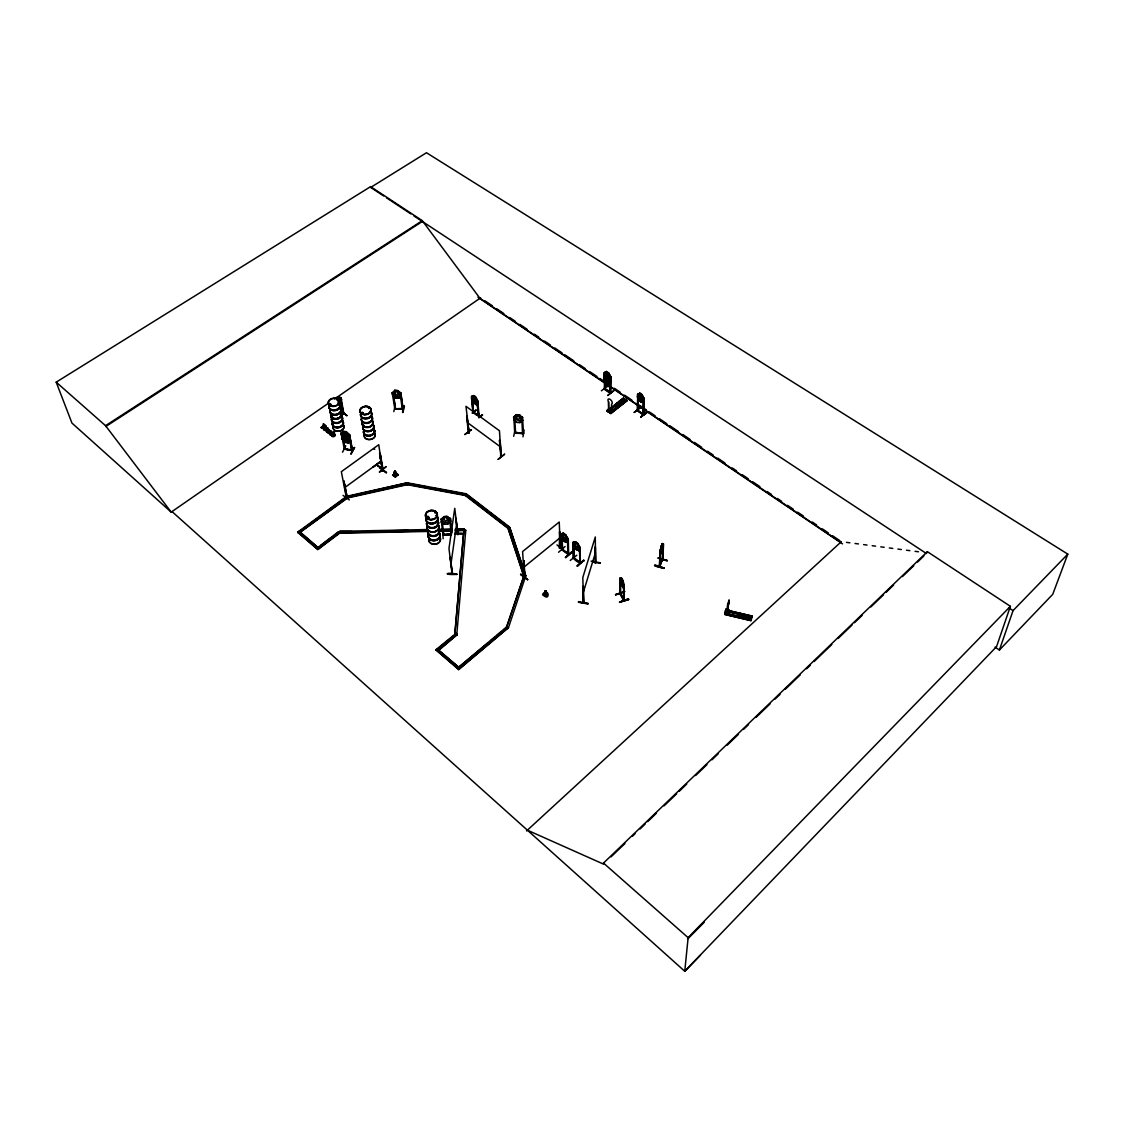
<?xml version="1.0" encoding="UTF-8"?>
<svg xmlns="http://www.w3.org/2000/svg" width="1124" height="1124" viewBox="0 0 1124 1124"><rect width="100%" height="100%" fill="white"/><g stroke="black" fill="none" stroke-linecap="round" stroke-linejoin="round"><path stroke-width="1.5" d="M610.051 376.638L610.852 376.779L610.824 393.077C602.857 387.457 605.681 390.604 604.557 388.23M606.356 374.123L608.52 375.585L608.491 376.737L607.072 376.793L606.398 374.18L605.33 378.015L608.112 381.443L609.503 380.839L609.517 378.886L607.789 372.873L607.086 372.409L606.398 374.18L604.15 375.346L606.342 379.322L608.562 380.727L610.711 379.575L610.725 376.976L608.604 372.915L606.37 371.51L604.291 372.761L604.15 377.945L606.258 381.963L608.449 383.27M840.682 542.274L479.934 298.296L422.273 220.655L370.597 186.64L56.2 382.16L71.95 423.074L171.27 512.179L172.014 511.561L684.755 971.262L996.566 646.623L1010.392 606.314L927.37 551.687L603.504 863.077L603.504 864.117L527.381 830.172M604.979 389.41L604.586 372.564L604.347 389.073C611.316 395.03 614.041 393.4 605.19 388.834M609.152 409.656L608.899 408.644L607.269 409.951L607.677 411.553L623.961 398.837C620.926 396.28 633.248 404.457 623.328 398.416M609.152 408.813L607.508 410.948L610.248 412.789L611.892 410.653L612.144 411.876M613.69 390.534L607.817 395.465M608.379 411.539L608.421 409.712L611.006 411.468L611.639 403.909A2.951 1.503 51.8 0 0 611.653 401.029A2.951 1.503 51.8 0 0 608.576 398.978A2.951 1.503 51.8 0 0 608.562 401.844L608.604 410.246L609.334 410.485M608.534 411.426L608.534 409.67L611.133 411.37M608.899 409.698L608.899 408.644M609.531 410.33L609.517 412.087M609.981 376.357L610.543 393.189L609.896 392.796L610.838 392.459M609.967 392.796L610.276 376.385M610.416 393.189L610.163 391.995M608.379 386.53L606.258 385.026L604.052 381.12L604.052 378.535L606.258 377.327L608.421 378.788L610.543 382.82L610.529 385.392L608.281 386.487L606.159 385.125L604.122 381.064L604.122 378.605M623.3 398.065L607.016 411.103L610.472 413.267L626.799 400.818L610.739 413.576L610.248 411.96M611.892 411.496L611.892 410.653M330.793 431.152C329.374 428.455 325.257 432.866 328.882 433.485C327.758 430.829 328.7 432.852 330.906 431.18M394.707 476L395.016 470.956L397.081 474.735L395.522 476.084L394.103 475.607L394.636 471.167L394.103 475.607M624.565 591.589L615.643 594.638M621.684 399.568L624.916 401.507M619.549 602.253L628.723 599.584L619.549 602.253L628.513 598.853L619.577 602M622.738 587.655C625.169 589.412 617.638 581.361 620.195 577.877L619.956 593.683L623.876 600.764L623.694 584.578M620.56 577.891L620.364 594.231L620.56 577.891C622.106 576.809 623.834 583.145 624.171 585.211M620.251 578.003L620.322 594.217M623.694 584.382L623.427 600.146L623.89 599.429M623.75 584.508L624.185 600.652L620.462 593.514M643.996 401.226L641.692 402.364L639.5 400.959L637.378 396.898L637.519 394.243L639.809 393.203L641.916 394.707L643.996 398.725L643.546 414.939M643.841 414.77C642.015 414.433 634.976 408.167 637.842 411.005L637.814 394.173L637.196 410.653L643.631 414.925L644.263 398.5L643.364 398.065L643.307 414.32M638.32 397.812L637.758 411.005M646.764 412.199L640.764 416.878M595.523 562.829L595.341 546.714L595.622 563.082M595.762 562.014L595.2 563.166M642.97 414.489L643.448 398.346M726.652 610.922L727.144 610.374M726.245 610.824L726.104 610.023L752.237 616.078L751.141 619.956M455.192 530.416L465.757 530.261L456.864 633.613L454.883 633.121L464.001 528.828L455.248 528.997M454.953 633.585L464.001 528.828M393.864 475.016L394.763 470.984L395.423 473.668L396.842 474.145M663.947 567.761C654.702 567.648 648.576 561.874 663.905 568.098M658.158 558.178L667.361 560.553L658.327 557.785M662.162 559.893L659.633 566.693L660.209 550.17M662.472 559.583L659.605 566.622L660.336 550.17L659.268 566.594L662.5 559.513L662.57 560.342L663.216 543.791M663.258 543.693L662.191 543.609C657.638 570.851 665.815 533.83 661.938 551.097M662.865 544.1L662.148 560.3L662.823 559.611M662.809 559.71L663.567 543.932M667.178 560.946L658.186 558.052M331.819 435.845L333.926 434.159A1.405 1.026 -10.3 0 1 334.783 434.314C336.849 435.887 332.226 438.121 331.805 435.733M725.556 610.782L725.697 610.023M637.238 410.049L643.729 414.644M728.647 610.796L728.816 609.686L726.174 609.067C724.811 615.615 725.907 608.21 725.795 610.95L752.04 616.992L725.711 610.121M619.984 592.938L620.42 593.753M727.116 610.557L726.905 610.824M728.928 600.511L727.481 605.063L726.849 613.184L729.139 599.921L727.045 613.226L729.054 601.143M456.92 574.448C448.546 571.413 440.313 575.193 456.92 574.378M456.962 574.097L447.464 573.69M725.921 610.557L727.045 610.824M398.303 474.946L395.746 472.726L392.641 475.073L395.423 477.082L398.303 474.904L395.76 472.783M568.112 553.429L567.887 554.357L567.437 538.424L568.084 538.986L565.765 534.771L563.335 533.099L561.101 533.914L561.255 536.485M567.901 553.767C571.976 556.521 560.651 547.191 561.817 549.791L561.536 533.745L562.478 549.636M580.125 563.293L579.562 546.952L580.532 563.18L573.535 557.729M580.181 562.759L579.338 547.262M561.845 549.762L568.575 554.778L568.308 538.803L567.451 538.635M544.943 595.875L545.618 590.746L547.233 595.158L544.255 595.425L545.252 590.859L544.1 594.034M574.125 548.006C573.928 558.923 571.413 558.417 580.223 563.321M574.364 558.487L573.156 542.499M588.077 603.391L578.481 602.211L578.593 601.481M726.259 610.472L750.467 616.416M587.964 604.038L578.495 602.155M1010.392 606.314L688.127 937.669L684.755 971.262L700.421 955.189M728.717 610.697L727.579 614.547L727.762 613.24L725.12 612.608L724.924 613.915L751.169 620.181L724.924 613.901L725.865 609.517L725.57 612.425M427.261 531.469L339.771 533.226L339.827 531.315L427.275 529.559M738.988 617.048L740.084 613.395M617.385 404.036L617.68 404.893M741.657 617.68L742.739 614.027M739.775 615.404L741.152 614.421L741.952 615.699M744.018 618.256L745.1 614.589M746.687 618.888L747.769 615.221M748.472 619.31L749.539 615.643M500.503 455.951L501.318 456.077M501.388 456.737L500.756 456.274M452.101 572.439L452.003 573.802L452.157 573.071M457.623 533.886L455.866 518.108L457.932 534.602L457.608 533.226M452.438 573.76L450.26 557.476L452.396 573.858L452.031 572.594M457.96 534.462L457.552 533.324M450.26 557.476L450.598 557.49M450.921 564.332L456.569 524.332M469.115 432.824L466.938 416.287L468.863 432.585M331.931 435.943C337.874 434.131 329.458 437.011 335.317 434.988M473.794 413.056L472.923 412.185L473.597 412.845M660.996 548.442L661.924 544.733M522.997 436.885L524.037 430M522.66 420.137L519.934 422.61L522.758 420.165M523.503 433.709L522.534 417.369L521.733 417.313L522.548 433.695L523.517 432.909M514.876 433.204L515.621 433.26L514.609 416.863L513.808 416.821L514.722 433.19L523.545 433.485L514.904 432.29M334.151 432.052C333.856 439.034 325.398 432.614 332.479 432.501A1.602 1.166 -10.4 0 1 333.069 433.204L334.151 432.052L333.069 433.204M519.934 422.61L516.928 422.427L513.794 419.673L513.64 417.018M522.534 417.369L521.62 417.383M522.604 417.65L519.485 414.798L516.45 414.686L513.64 417.088L513.893 419.659L516.928 422.427M332.367 435.803L333.645 434.286L334.854 435.143M515.228 429.438L513.682 436.295M517.476 415.149L519.583 417.482L518.712 419.561L516.731 418.437L517.49 415.079M515.523 432.656L514.834 432.333M515.677 433.218L515.509 432.361M514.539 416.976L513.766 417.046L516.506 414.686L515.312 419.14L519.302 420.924L521.143 419.519L519.485 414.798M725.542 610.655L726.174 609.067M661.123 545.941L660.378 551.491L662.5 546.812L662.177 543.609M394.06 474.398L394.664 471.068M654.716 565.639L663.764 568.421M382.792 469.382C375.655 463.692 377.664 466.348 376.919 464.212M376.681 464.971L376.526 464.409M377.369 464.577L377.228 465.364M547.233 595.158L545.73 590.817L547.388 594.441M725.177 613.198L724.811 614.435L751.029 620.673L751.408 619.324L725.036 613.409M725.711 611.33L726.104 609.995M751.9 617.483L752.265 616.205L727.748 610.374M434.932 512.038L434.721 512.741M435.143 512.038L435.452 512.727L434.665 512.263M428.525 518.08L428.623 517.335L428.413 518.15M662.008 547.205L660.94 549.552M428.637 517.124L427.499 517.447M402.504 412.48L403.938 405.792M402.954 412.48L404.443 406.129M544.255 595.425L545.744 591.041M400.116 393.316L400.875 393.077L403.221 409.403L402.28 409.389L403.179 408.602M402.308 409.122L400.046 393.245M400.875 393.077L397.615 390.646L394.721 390.323L393.99 394.861L396.126 396.505L398.008 396.617L399.666 395.212L399.385 393.274L397.615 390.646L394.693 390.393M400.931 393.274L397.657 390.506M401.282 395.929L398.711 398.247M393.793 411.623L395.367 405.258M403.094 409.15L394.721 408.616L403.221 409.403M403.08 408.574C398.233 408.251 394.341 409.515 394.791 408.04M394.777 390.393L392.206 392.74L392.571 395.381L395.831 398.135L398.725 398.177M344.394 431.799L344.127 434.932L346.122 436.295C348.749 434.51 341.696 433.976 343.199 437.18L343.565 439.091L345.7 440.973L347.541 441.339L349.072 440.187L344.422 431.728M396.716 390.843L398.149 394.327L397.32 395.269L395.311 394.145L395.76 390.787M395.887 398.008L398.781 398.247M345.082 435.452L344.815 438.585L346.81 439.934L347.344 438.009L345.054 435.522M392.276 392.838L394.791 408.939M393.049 392.88L392.318 392.768M662.289 543.637L659.9 550.83L660.645 550.254M724.825 614.407L751.043 620.603M473.907 396.421L473.555 399.301L474.974 401.254L475.452 399.61L473.977 396.379M927.37 551.687L926.401 553.528L413.758 215.794M369.515 408.265L368.56 408.293L369.431 407.956M368.883 408.532L369.318 407.872M363.052 413.225L362.335 412.269M362.04 413.548L361.689 412.845A5.634 4.06 -9 0 0 362.687 418.283A5.634 4.06 -9 0 0 370.246 417.397A5.634 4.06 -9 0 0 370.442 411.848M362.855 413.267L361.745 412.958L362.743 412.649M327.421 432.361L328.798 430.815L330.611 430.984M337.832 399.807L337.228 399.596M600.258 563.25L592.446 561.789M337.734 400.088L337.102 400.313M583.595 602.043L583.37 601.284L583.497 602.183M583.3 587.149L583.173 586.391L583.511 602.745L582.822 577.455L595.298 536.977L595.523 563.236M727.762 613.24L725.12 612.608M728.816 609.686L726.09 609.363M330.02 404.373L330.934 404.752M330.863 405.019L330.077 404.247M520.876 574.35L527.62 579.591M583.061 593.219L595.369 552.938M324.246 429.354C320.41 428.68 329.023 425.251 323.6 428.862C334.826 427.12 321.703 428.694 324.4 430.183M621.895 579.043L622.26 584.044L621.994 579.015M509.79 527.535L508.076 528.435L509.79 527.535L525.667 575.432L523.854 575.853L506.531 626.995L508.413 627.838L525.653 576.219L523.854 575.853L508.034 527.943L465.308 495.052L407.211 484.205L347.541 497.482L300.277 532.116L347.625 497.974L407.295 484.697L465.364 495.529L508.076 528.435L523.882 576.345L506.573 627.459L503.903 629.679M543.946 594.751L545.224 590.971M643.855 414.18L643.293 413.758M579.647 562.927L580.293 562.815M995.049 647.073L999.405 650.023L1013.047 610.613L1067.8 554.132L426.474 152.738L370.709 187.427L370.597 186.64M573.423 558.192L573.057 542.4L575.319 541.613L577.68 543.398L579.97 547.725L579.942 550.17M326.789 430.099L324.625 430.085L326.789 430.099L327.309 428.216M326.677 431.995L327.196 430.099L329.29 429.775L327.267 430.422L326.677 431.995L326.62 430.155L324.625 430.085M1067.8 554.132L1052.738 594.315L999.405 650.023M465.308 495.052C468.764 492.467 463.734 497.581 465.828 493.717L407.773 482.899L407.295 484.697L407.773 482.899M465.364 495.529L465.828 493.717M607.072 375.023L606.384 377.917L607.761 379.856L608.477 378.184L607.016 375.065M560.37 547.795L559.71 548.301L560.131 546.938M609.447 409.881L608.772 410.696L608.562 401.844M329.36 430.113L327.379 430.042L327.772 428.581M326.213 431.63L326.62 430.155M563.461 535.684L564.206 534.012M339.701 404.401C345.265 387.682 337.074 418.943 338.183 396.632M608.674 381.598L607.241 378.943C604.67 383.158 606.258 373.646 606.89 382.61L608.309 382.567L607.606 378.732L608.744 377.622L607.269 378.198L605.766 375.613L608.815 381.57M472.979 412.775L473.583 413.211L472.305 396.913C470.085 396.224 474.946 394.468 475.297 397.011C483.109 412.578 471.42 385.377 476.618 402.266L475.438 402.842L472.628 399.371L473.288 395.564L471.377 396.646L473.035 412.915L471.757 396.519M338.998 403.024L339.785 398.542L338.226 396.772L335.907 398.233L338.226 396.772M334.699 435.114L332.395 435.747M583.651 602.605L583.511 586.447M348.763 434.581L351.882 450.387M351.77 449.811L352.486 449.993L344.998 448.926M354.552 447.549L350.969 453.956L354.58 447.591M350.969 453.956L354.172 447.464M344.998 449.319L351.601 450.007M350.07 438.627L346.909 435.438M341.752 433.176L345.096 449.08M348.271 442.997L345.461 442.575L342.216 439.414L341.738 436.871L342.314 439.414M350.632 441.17L348.243 443.067L350.562 441.058M344.309 448.912L352.585 450.569L349.55 434.609L348.749 434.763M352.36 450.836L349.55 434.609M349.986 437.461L347.597 439.372L350.028 437.391M347.653 439.456L344.815 438.88L341.57 435.705L341.078 433.147L341.654 435.705M342.539 452.199L345.799 445.835M342.68 436.309L342.061 433.119C339.209 433.597 346.248 428.806 342.511 433.527L342.876 435.452L346.852 437.7L348.398 436.548L346.262 431.7L349.522 434.904L348.679 434.567M344.815 438.88L347.639 439.301M342.061 433.119L341.19 433.19M343.368 431.209L346.262 431.7M442.687 531.399L443.151 538.747M620.785 579.197L621.474 577.933M343.719 413.239L343.045 413.674M340.572 416.091L343.902 413.772L340.895 397.643L338.155 396.73M606.398 371.608L605.33 375.416L606.735 377.903M435.536 512.642L435.213 512.614M583.342 601.972L583.173 586.391M427.57 517.321L427.865 518.459M428.623 517.981L428.286 517.124L428.961 517.377M595.425 561.86L595.144 562.436M443.924 534.307C439.751 535.572 450.218 535.488 451.286 534.546L451.286 533.647M451.286 534.251L442.982 534.926M623.469 599.499L623.834 599.935M620.378 593.669L620.462 592.952M328.025 431.995L328.433 431.166M639.809 393.203L638.544 397.039L641.383 400.523L642.858 399.933L642.914 397.994L642.015 394.608L639.781 393.119M368.953 407.787L369.15 408.335M362.799 412.817L362.827 412.606M331.074 404.879L330.259 404.148M331.383 404.752L330.006 405.047M330.091 404.275L330.133 405.244M524.866 575.713L524.121 576.331M349.297 499.927L343.045 495.375M382.23 470.394L383.2 470.057L382.469 470.787M382.708 471.111L380.39 454.588L383.284 470.633L382.413 470.872M346.613 496.948L346.965 496.274M346.754 496.33L347.26 497.103L346.389 497.258M443.882 535.164L441.929 519.133L441.072 519.204L443.868 516.717L447.015 516.394L449.038 520.805L447.183 522.477L445.118 522.646L442.856 521.311L443.797 516.661L447.015 516.478L450.485 518.754M617.469 404.036C619.268 401.956 619.816 406.326 617.68 404.724M342.848 413.463L343.382 413.056M342.848 413.534L343.354 414.208L342.918 413.449M688.029 938.666L704.284 922.186M332.999 432.866A1.602 1.166 -10.4 0 0 332.409 432.164L329.936 432.796L329.599 434.37M428.764 518.262L428.975 517.504M447.872 523.995L450.78 521.199L450.485 518.67M611.063 856.839L624.944 843.492M632.503 836.214L635.032 833.783M640.076 828.936L645.12 824.089M647.649 821.658L656.472 813.158M664.045 805.88L676.662 793.755M679.177 791.324L686.75 784.046M695.573 775.56L706.926 764.629M711.97 759.782L718.278 753.712M727.116 745.226L738.468 734.309M743.512 729.448L748.556 724.601M756.115 717.323L769.996 703.975M775.04 699.114L780.084 694.267M785.128 689.419L800.274 674.85M806.568 668.794L810.362 665.155M814.141 661.516L831.802 644.53M838.111 638.46L851.978 625.113M854.507 622.682L862.08 615.404M870.903 606.918L883.52 594.779M886.035 592.362L893.608 585.084M902.431 576.584L913.784 565.667M917.577 562.028L923.872 555.958M609.798 409.543L609.067 410.19M526.538 830.945L841.314 541.684M330.835 430.998L330.049 432.726L330.245 431.616M362.996 413.14L362.054 413.435M330.976 404.963L331.116 404.373M341.696 436.941L344.113 434.946L346.866 435.508M568.308 538.803L563.377 533.197L561.171 533.998L561.93 534.406M565.864 542.316L568.154 541.599L565.906 542.4L563.56 540.672L565.976 542.344L565.695 534.841L566.918 540.096L565.456 540.475L562.365 536.724L563.405 533.043L563.56 540.672L561.171 536.443M572.341 552.179L565.765 557.673M565.737 537.37L564.965 534.574M565.386 557.42L572.018 551.673L565.484 557.448M508.413 627.838L506.531 626.995L458.69 667.235L487.942 642.928M490.612 640.722L494.602 637.406M497.258 635.201L501.248 631.885M507.865 628.077L458.606 669.553L507.865 628.077L506.531 626.995M545.772 592.193L542.625 594.61C550.802 603.054 548.99 586.026 542.625 594.554M565.091 546.489L558.558 552.263M562.478 549.805L568.027 553.598M527.577 579.661L520.524 574.603M563.672 550.156L556.956 544.929M584.115 560.82L583.721 560.216L577.469 566.285M577.132 565.779L583.735 560.23M577.16 566.032L583.82 560.567M559.485 548.062L560.356 547.121M524.599 577.019L523.854 560.721L524.486 576.5M576.809 555.228L570.233 560.469M574.013 558.094L573.985 558.684M573.043 544.971L575.404 549.229L573.198 544.957M580.054 547.669L577.68 543.398L575.249 541.67M559.415 548.119L559.555 531.821L560.314 547.852L559.232 522.042L522.618 551.533L524.149 576.893L524.697 575.797M560.061 546.995L559.654 548.287L559.794 531.989M576.809 543.229C575.109 541.375 574.94 546.334 576.12 546.896L577.638 547.079L576.879 543.173M458.606 669.553L435.887 649.798L455.599 633.711L456.906 634.807L438.683 650.22L460.025 668.373L437.377 649.11M435.957 650.276L453.042 636.31M456.906 634.807L438.683 650.22M523.629 567.395L559.766 538.045M625.913 400.003L609.63 412.845L625.913 400.003L609.658 412.873L610.501 413.168M610.262 413.267L626.546 400.214M626.756 400.818L610.739 413.576M607.016 411.103L623.118 398.416M623.539 398.683L607.424 411.37M607.634 411.524L623.932 398.697L607.901 411.567M508.034 527.943L509.327 526.917L466.601 494.054M508.076 528.435L509.327 526.917M640.792 416.906L646.736 412.171M640.75 417.201L647.045 412.677M641.72 402.462L639.5 400.959M637.856 410.583L643.125 413.857M643.364 398.289L644.263 398.5M637.378 396.898L639.57 400.903M641.172 394.552L640.441 394.074L639.682 395.817L641.045 398.936L641.804 398.416L641.242 394.496M500.503 456.021L501.346 456.049M501.192 456.372L499.393 440.439L500.194 440.692L501.178 456.962L499.449 430.759L465.968 406.326L469.115 432.74M498.143 459.337L504.521 454.068M504.592 454.391L498.185 459.323M607.733 395.451L613.746 390.843M610.571 382.272L610.641 379.505L608.534 380.643M610.402 382.834L608.351 378.83L606.187 377.383L605.162 381.247L607.943 384.661L609.334 384.071L608.421 378.788M607.311 386.459L601.396 390.801M606.342 379.322L604.22 375.416M610.852 376.779L608.604 372.915M606.356 381.865L604.276 377.917M606.426 371.468L604.22 372.69L605.162 372.957M608.421 375.683L610.585 379.673M324.105 427.949L323.543 428.637L324.625 429.087M471.181 429.775L464.788 434.567L471.448 429.677M317.923 547.514L338.436 531.708L339.715 533.169L317.685 549.552L339.617 532.692L427.19 530.978M379.772 455.037L382.61 471.139L378.76 444.711L341.345 471.701L346.304 497.412M380.221 468.118L386.558 472.614L380.193 467.893M320.677 545.477L331.664 537.3M334.418 535.263L337.172 533.212M478.698 415.992L479.091 416.316M479.765 416.358L482.632 414.995L478.824 417.819M479.751 416.625L482.379 414.77M343.902 481.044L346.515 497.581L347.218 497.061L343.902 481.044L347.007 496.892M472.375 412.831L476.225 410.021L472.445 413.154M472.361 413.056L476.197 410.26M382.202 468.371L382.469 468.989M386.052 466.727L379.617 472.206M379.336 471.939L386.01 466.671M479.175 416.976L477.742 400.832L476.899 400.439L478.403 416.737M317.685 549.552L297.72 532.172L346.389 496.541L347.625 497.974L347.218 496.176L406.86 482.913L407.211 484.205M477.826 403.614L475.916 404.682L473.977 403.179M297.846 532.65L299.125 531.132L319.09 548.512L300.572 532.748M300.628 530.612L345.082 498.044M344.506 487.774L381.429 460.882M373.028 467.008L380.038 462.006L373.294 467.177M377.214 464.999L382.062 468.455M471.616 399.231L473.892 403.277M379.8 453.632L379.561 452.972L382.553 469.565L380.348 457.749M373.913 449.024L374.784 449.235M523.391 433.738L515.452 432.684M340.502 415.669L342.876 413.688M341.036 411.384L347.007 415.585L341.274 411.215M340.965 397.685L340.403 398.008M341.317 411.229L346.726 415.739M327.435 432.262L329.304 432.81M330.498 435.016L332.62 433.133L330.203 433.962M334.531 432.347L330.428 434.679M324.021 429.888L327 427.977M321.38 427.808L324.133 425.293L323.487 423.874L325.946 426.094L324.457 425.279L321.38 427.808L324.527 425.603M320.986 427.485L324.063 424.956L323.066 424.169M325.623 426.881L322.995 428.342L324.316 429.677M328.854 402.926L171.199 512.123L105.544 425.687L56.2 382.16M334.615 398.95L480.58 297.846M105.544 425.687L422.273 220.655M105.825 426.474L422.357 221.456M741.714 615.924L740.379 616.036M617.807 403.6L617.512 404.738M428.722 518.15L427.879 518.347M457.889 534.532L454.756 508.329L448.982 548.498L452.059 573.844M523.854 560.721L525.077 576.626L524.191 576.275M565.765 538.48L565.021 538.888L563.489 536.794M344.45 448.94L352.402 450.808M343.522 413.66L340.628 397.559M343.326 414.18L340.024 397.994M328.84 431.251C332.353 432.206 327.239 429.916 330.414 431.476M608.126 378.844L609.517 378.24L608.506 373.013M449.586 518.852L450.345 518.459L449.502 518.782M572.987 542.456L575.362 541.712L574.238 545.281L577.314 549.074L578.776 548.723L577.567 543.496M621.46 585.267L620.209 580.434M615.671 594.975L624.551 591.814M615.446 594.568L624.593 591.603M622.893 580.279L623.342 585.857L622.457 585.759L620.757 581.08M394.636 473.892L395.423 473.668M402.42 408.518L402.266 409.347M604.487 388.187L605.091 389.143M523.854 575.853L525.667 575.432M349.016 496.288L406.86 482.913M329.29 429.775L327.379 430.042M324.681 430.422L326.691 430.492M618.045 403.685L619.282 404.514L617.891 404.823M428.244 517.981L427.499 518.178M561.972 549.439L561.649 537.244M468.441 431.799L468.834 432.951M579.843 562.66L579.562 546.952M395.522 408.967L392.936 392.669M382.553 469.565L376.695 464.943M604.979 388.82L604.262 388.384M441.086 519.457L441.985 519.26M444.739 524.318L441.268 521.972L444.739 524.318L447.928 524.051M443.938 534.476L451.314 534.026M451.23 534.139L443.095 534.673M445.961 516.956L444.921 517.04L444.191 519.288L445.441 521.297L447.422 520.145L445.961 516.885M392.641 475.073L395.423 477.082M439.512 529.32L451.75 529.067M352.163 531.554L339.827 531.315M374.896 531.104L408.11 530.43M439.568 529.797L451.806 529.559M455.304 529.488L464.043 529.306M439.442 530.739L451.693 530.486M439.498 531.231L451.75 530.978M455.248 530.907L465.757 530.261M454.883 633.121L456.864 633.613M454.686 533.366L462.54 533.549L454.672 533.689M454.728 533.549L462.456 533.605M330.877 435.311L329.683 434.201M395.746 390.857L396.688 390.913M516.492 414.756L519.428 414.939M515.691 432.571L522.618 433.105M329.374 433.147L327.913 431.981M546.39 593.317L545.505 593.205L545.477 590.732M846.47 542.358L849.899 542.808M855.041 543.482L858.469 543.932M863.611 544.606L867.04 545.056M872.182 545.716L875.61 546.166M880.766 546.84L884.195 547.29M889.337 547.964L892.765 548.414M897.907 549.088L901.336 549.538M906.478 550.212L909.906 550.662M915.062 551.336L918.491 551.772M659.886 553.387L660.842 553.514M407.843 483.39L428.328 487.212M431.742 487.844L465.87 494.209M591.069 561.101L600.385 562.843M578.593 601.776L588.091 603.63M523.882 576.345L525.653 576.219M727.34 611.723L750.242 617.16M726.778 613.549L751.38 619.436M726.666 614.069L751.254 619.844L726.624 613.943M623.876 600.202L620.406 593.908L623.708 600.09M661.221 545.969L660.87 553.401L659.914 553.289M443.067 535.277L441.072 519.204M654.885 565.231L663.947 568.042M740.632 616.289L739.915 614.968L741.812 615.011M330.653 434.482C328.587 433.372 332.592 431.209 332.69 433.457M351.657 450.696L349.986 440.847M344.309 449.221L341.303 432.965M568.393 554.694L568.084 538.986M446.973 516.548L450.387 518.782M370.709 187.427L383.621 195.941M386.487 197.824L410.878 213.897M1008.72 607.761L1013.047 610.613M484.95 300.796L492.228 305.714M496.583 308.664L503.861 313.582M509.678 317.516L515.495 321.45M519.864 324.4L527.128 329.318M534.406 334.221L538.761 337.172M544.592 341.106L550.409 345.04M554.764 347.99L562.042 352.908M564.951 354.875L573.676 360.776M579.492 364.71L585.309 368.644M589.678 371.594L596.956 376.512M599.865 378.465L605.681 382.399M614.407 388.3L620.223 392.234M624.593 395.184L631.857 400.102M639.135 405.019L646.412 409.937M649.321 411.904L655.137 415.838M659.493 418.788L666.771 423.706M669.679 425.659L678.404 431.56M682.774 434.51L690.038 439.428M694.407 442.378L701.685 447.296M707.502 451.23L713.318 455.164M717.688 458.114L724.952 463.032M732.23 467.949L736.585 470.9M742.402 474.82L748.233 478.754M752.588 481.704L759.866 486.622M767.13 491.539L771.5 494.49M777.316 498.424L781.686 501.374M787.503 505.308L793.319 509.242M797.689 512.193L803.505 516.127M812.231 522.014L816.586 524.964M822.417 528.898L828.233 532.832M832.589 535.783L839.867 540.7M477.911 297.242L842.522 543.89M573.676 543.004L573.395 542.302M476.871 400.636L478.95 417.13M475.002 413.534L477.349 415.248M474.778 413.702L477.124 415.416M467.556 422.652L500.658 447.029M564.136 534.069L564.894 534.631M336.75 398.107L337.537 397.629L338.703 399.315M575.516 549.13C581.754 551.631 580.546 551.561 575.404 549.229M574.42 558.136L579.759 562.197M466.657 494.546L487.324 510.437M490.078 512.558L509.369 527.395M520.848 574.041L527.676 579.619M380.137 467.893L386.192 472.895M472.052 396.969L473.457 413.211M323.557 424.212L325.946 426.094M324.457 425.279L325.454 426.066M328.77 430.928L329.964 431.869M328.489 431.504L330.049 432.726M506.573 627.459L507.908 628.555M338.436 531.708L339.771 533.226M456.962 635.271L455.599 633.711M297.72 532.172L317.572 549.074M435.887 649.798L458.536 669.089M603.504 863.077L688.127 937.669M346.192 431.827L349.423 434.904M332.549 433.19L331.187 432.923L330.147 434.187M468.315 432.614L466.713 416.456M567.915 554.329L567.789 541.824M397.081 474.735L395.156 471.125L396.884 475.368M642.015 394.608L644.08 398.753M395.016 470.956L396.238 473.752M509.832 528.027L522.955 567.662M524.599 572.622L525.695 575.924M396.322 475.859L395.03 471.293L395.522 476.084M406.93 483.404L407.295 484.697M335.402 435.086L334.713 433.99A1.405 1.026 -10.3 0 0 333.856 433.822L332.016 434.805L331.875 436.07M545.66 591.126L546.657 595.72M343.284 439.512L345.082 449.347M348.791 434.454L349.381 437.658M661.811 544.704L662.064 546.095M382.315 470.296L382.539 471.195M393.161 392.599L395.592 408.925M400.847 393.288L403.024 409.459M450.345 518.459L452.031 532.888M449.488 518.529L451.384 534.532L451.202 533.717M477.18 400.439L478.627 416.568M499.618 440.271L500.826 456.316M545.519 591.168L545.828 595.973M522.534 432.838L522.534 433.653M562.267 537.708L562.492 550.198M573.057 542.4L573.507 558.319M437.391 523.91A5.943 4.594 -7.7 0 1 437.742 529.826A5.943 4.594 -7.7 0 1 430.295 531.512A5.943 4.594 -7.7 0 1 427.401 526.187M436.393 515.677A6.056 4.665 -7.7 0 1 436.393 522A6.056 4.665 -7.7 0 1 428.272 522.997A6.056 4.665 -7.7 0 1 426.881 516.843M436.365 515.986A5.971 4.594 -7.7 0 1 436 522.519A5.971 4.594 -7.7 0 1 427.598 522.688A5.971 4.594 -7.7 0 1 427.977 516.155M436.365 515.452A6.056 4.665 -7.7 0 1 436.365 521.775A6.056 4.665 -7.7 0 1 428.244 522.758A6.056 4.665 -7.7 0 1 426.839 516.604M436.267 515.242A5.971 4.594 -7.7 0 1 436.281 521.48A5.971 4.594 -7.7 0 1 428.258 522.449A5.971 4.594 -7.7 0 1 426.881 516.38M437.826 521.325A5.943 4.594 -7.7 0 1 433.091 528.322A5.943 4.594 -7.7 0 1 426.923 522.66M437.419 524.065A5.943 4.594 -7.7 0 1 437.756 529.98A5.943 4.594 -7.7 0 1 430.323 531.666A5.943 4.594 -7.7 0 1 427.415 526.327M437.854 521.044A6.027 4.651 -7.7 0 1 433.836 527.985A6.027 4.651 -7.7 0 1 426.53 523.601M437.826 520.819A6.027 4.651 -7.7 0 1 433.808 527.76A6.027 4.651 -7.7 0 1 426.502 523.377M437.728 520.595A5.943 4.594 -7.7 0 1 433.752 527.451A5.943 4.594 -7.7 0 1 426.558 523.124M437.433 524.234A5.943 4.594 -7.7 0 1 437.77 530.149A5.943 4.594 -7.7 0 1 430.337 531.835A5.943 4.594 -7.7 0 1 427.443 526.496M439.863 537.202A5.887 4.58 -7.8 0 1 435.185 544.171A5.887 4.58 -7.8 0 1 429.087 538.522M438.529 532.818A5.887 4.58 -7.8 0 1 438.88 538.705A5.887 4.58 -7.8 0 1 431.504 540.377A5.887 4.58 -7.8 0 1 428.623 535.066M438.557 532.523A5.971 4.636 -7.8 0 1 438.908 538.494A5.971 4.636 -7.8 0 1 431.433 540.194A5.971 4.636 -7.8 0 1 428.511 534.799M438.529 532.298A5.971 4.636 -7.8 0 1 438.88 538.27A5.971 4.636 -7.8 0 1 431.405 539.97A5.971 4.636 -7.8 0 1 428.483 534.588M439.315 533.029A5.887 4.58 -7.8 0 1 434.637 539.984A5.887 4.58 -7.8 0 1 428.525 534.35M439.877 537.342A5.887 4.58 -7.8 0 1 435.213 544.311A5.887 4.58 -7.8 0 1 429.101 538.663M438.852 529.418A5.915 4.58 -7.8 0 1 434.918 536.26A5.915 4.58 -7.8 0 1 427.766 531.947M438.894 529.137A5.985 4.651 -7.8 0 1 434.904 536.064A5.985 4.651 -7.8 0 1 427.64 531.694M438.866 528.912A5.999 4.651 -7.8 0 1 434.876 535.839A5.999 4.651 -7.8 0 1 427.612 531.469M438.767 528.687A5.915 4.58 -7.8 0 1 434.819 535.53A5.915 4.58 -7.8 0 1 427.668 531.216M372.606 420.755A5.606 4.06 -9 0 1 367.927 426.979A5.606 4.06 -9 0 1 362.335 421.978M370.428 411.314A5.718 4.117 -8.9 0 1 370.218 416.934A5.718 4.117 -8.9 0 1 362.56 417.833A5.718 4.117 -8.9 0 1 361.45 412.382M370.316 411.103A5.634 4.06 -8.9 0 1 370.442 416.344A5.634 4.06 -8.9 0 1 363.361 417.861A5.634 4.06 -8.9 0 1 360.804 413.14M371.201 416.344A5.62 4.06 -9 0 1 368.742 423.088A5.62 4.06 -9 0 1 361.422 419.449M372.634 420.91A5.606 4.06 -9 0 1 367.955 427.134A5.606 4.06 -9 0 1 362.364 422.132M371.173 415.81A5.69 4.117 -9 0 1 368.686 422.652A5.69 4.117 -9 0 1 361.254 418.971M371.875 416.428A5.62 4.06 -9 0 1 367.913 422.526A5.62 4.06 -9 0 1 361.296 418.704M372.676 421.331A5.578 4.046 -9 0 1 368.026 427.527A5.578 4.046 -9 0 1 362.448 422.54M373.899 432.515A5.564 4.06 -9.1 0 1 374.025 437.756A5.564 4.06 -9.1 0 1 367.056 439.273A5.564 4.06 -9.1 0 1 364.513 434.552A5.522 4.032 -9.1 0 0 367.056 439.147A5.522 4.032 -9.1 0 0 373.983 437.643A5.522 4.032 -9.1 0 0 373.856 432.431M372.592 424.296A5.662 4.117 -9 0 1 372.395 429.888A5.662 4.117 -9 0 1 364.794 430.787A5.662 4.117 -9 0 1 363.684 425.336M372.578 424.591A5.578 4.06 -9 0 1 372.381 430.113A5.578 4.06 -9 0 1 364.893 430.998A5.578 4.06 -9 0 1 363.797 425.631M372.55 424.057A5.662 4.117 -9 0 1 372.353 429.663A5.662 4.117 -9 0 1 364.752 430.562A5.662 4.117 -9 0 1 363.656 425.111M372.451 423.846A5.578 4.06 -9 0 1 372.578 429.087A5.578 4.06 -9 0 1 365.567 430.604A5.578 4.06 -9 0 1 363.024 425.884M374.109 429.832A5.564 4.046 -9.1 0 1 370.189 435.915A5.564 4.046 -9.1 0 1 363.628 432.094M374.095 429.312A5.634 4.103 -9.1 0 1 369.389 435.606A5.634 4.103 -9.1 0 1 363.754 430.534M374.137 429.537A5.634 4.103 -9.1 0 1 370.161 435.705A5.634 4.103 -9.1 0 1 363.502 431.841M373.983 429.087A5.564 4.046 -9.1 0 1 370.063 435.171A5.564 4.046 -9.1 0 1 363.502 431.363M330.976 413.674A5.564 3.99 -10 0 0 336.427 418.62A5.592 4.004 -10 0 0 341.204 412.564A5.564 3.99 -10 0 1 336.427 418.62A5.592 4.004 -10 0 1 330.976 413.772M338.886 403.671A5.606 4.004 -9.9 0 1 338.914 408.855A5.606 4.004 -9.9 0 1 331.861 410.372A5.606 4.004 -9.9 0 1 329.402 405.694M338.745 402.912A5.606 4.004 -9.9 0 1 338.774 408.11A5.606 4.004 -9.9 0 1 331.706 409.614A5.606 4.004 -9.9 0 1 329.248 404.935M339.729 408.167A5.592 4.004 -9.9 0 1 337.172 414.826A5.592 4.004 -9.9 0 1 329.964 411.243M338.9 403.361A5.69 4.06 -9.9 0 1 338.914 408.63A5.69 4.06 -9.9 0 1 331.763 410.162A5.69 4.06 -9.9 0 1 329.276 405.413M338.858 403.137A5.69 4.06 -9.9 0 1 338.872 408.391A5.69 4.06 -9.9 0 1 331.721 409.923A5.69 4.06 -9.9 0 1 329.234 405.188M339.743 407.857A5.676 4.06 -9.9 0 1 337.158 414.616A5.676 4.06 -9.9 0 1 329.838 410.977M339.701 407.633A5.676 4.06 -9.9 0 1 337.102 414.391A5.676 4.06 -9.9 0 1 329.796 410.752M340.375 408.237A5.592 4.004 -9.9 0 1 336.329 414.264A5.592 4.004 -9.9 0 1 329.824 410.485M342.132 420.517A5.62 4.06 -10 0 1 341.837 426.066A5.62 4.06 -10 0 1 334.306 426.951A5.62 4.06 -10 0 1 333.294 421.57M342.118 420.812A5.536 4.004 -10 0 1 341.822 426.291A5.536 4.004 -10 0 1 334.404 427.162A5.536 4.004 -10 0 1 333.406 421.851M341.289 413.14A5.564 3.99 -10 0 1 336.554 419.28A5.564 3.99 -10 0 1 331.102 414.334M341.246 415.88A5.634 4.06 -10 0 1 340.951 421.43A5.634 4.06 -10 0 1 333.392 422.315A5.634 4.06 -10 0 1 332.395 416.92M341.148 415.655A5.564 4.004 -10 0 1 340.853 421.135A5.564 4.004 -10 0 1 333.392 422.006A5.564 4.004 -10 0 1 332.409 416.695M341.289 416.4A5.564 4.004 -10 0 1 341.317 421.584A5.564 4.004 -10 0 1 334.334 423.088A5.564 4.004 -10 0 1 331.889 418.423M342.089 420.292A5.62 4.06 -10 0 1 342.118 425.546A5.62 4.06 -10 0 1 335.05 427.064A5.62 4.06 -10 0 1 332.592 422.343M341.977 420.081A5.55 4.004 -10 0 1 342.005 425.265A5.55 4.004 -10 0 1 335.036 426.755A5.55 4.004 -10 0 1 332.606 422.09M343.565 425.153A5.536 4.004 -10.1 0 1 339.574 431.18A5.536 4.004 -10.1 0 1 333.125 427.401M343.522 425.069A5.522 3.99 -10.1 0 1 339.546 431.068A5.522 3.99 -10.1 0 1 333.125 427.317M615.896 403.923L619.141 406.298L615.896 403.923M617.526 402.645L620.771 405.005L617.526 402.645M618.973 401.493L622.218 403.867L618.973 401.493M620.603 400.214L623.834 402.575L620.603 400.214M634.203 412.438L640.216 407.759L634.245 412.438M343.677 436.562L345.518 438.782L344.351 440.453L346.052 439.231L348.384 441.254L346.487 438.964L347.597 437.334L345.953 438.486L343.677 436.562M610.557 382.146L608.393 383.326L610.627 382.216M443.952 535.193L443.727 534.251L444.008 535.136M428.188 518.965A5.999 4.608 -7.7 0 0 437.362 514.75A5.999 4.608 -7.7 0 0 428.623 510.942A5.999 4.608 -7.7 0 0 428.188 518.965M428.258 519.316A5.971 4.594 -7.7 0 0 437.391 515.115A5.971 4.594 -7.7 0 0 428.68 511.322A5.971 4.594 -7.7 0 0 428.258 519.316M428.216 519.091A5.999 4.608 -7.7 0 0 437.377 514.876A5.999 4.608 -7.7 0 0 428.637 511.069A5.999 4.608 -7.7 0 0 428.216 519.091M362.307 413.941A5.662 4.074 -8.9 0 0 371.061 410.176A5.662 4.074 -8.9 0 0 362.982 406.818A5.662 4.074 -8.9 0 0 362.307 413.941M362.378 414.306A5.634 4.06 -8.9 0 0 371.103 410.555A5.634 4.06 -8.9 0 0 363.052 407.197A5.634 4.06 -8.9 0 0 362.378 414.306M362.335 414.082A5.662 4.074 -8.9 0 0 371.089 410.316A5.662 4.074 -8.9 0 0 363.01 406.944A5.662 4.074 -8.9 0 0 362.335 414.082M330.568 405.694A5.634 4.018 -9.9 0 0 339.336 401.956A5.634 4.018 -9.9 0 0 331.383 398.641A5.634 4.018 -9.9 0 0 330.568 405.694M330.653 406.045A5.62 4.004 -9.9 0 0 339.392 402.336A5.62 4.004 -9.9 0 0 331.454 399.02A5.62 4.004 -9.9 0 0 330.653 406.045M336.483 418.915A5.592 4.004 -10 0 0 341.232 412.761A5.578 4.004 -10 0 1 336.469 418.901A5.592 4.004 -10 0 1 331.004 413.969A5.578 4.004 -10 0 0 336.469 418.901"/></g></svg>
